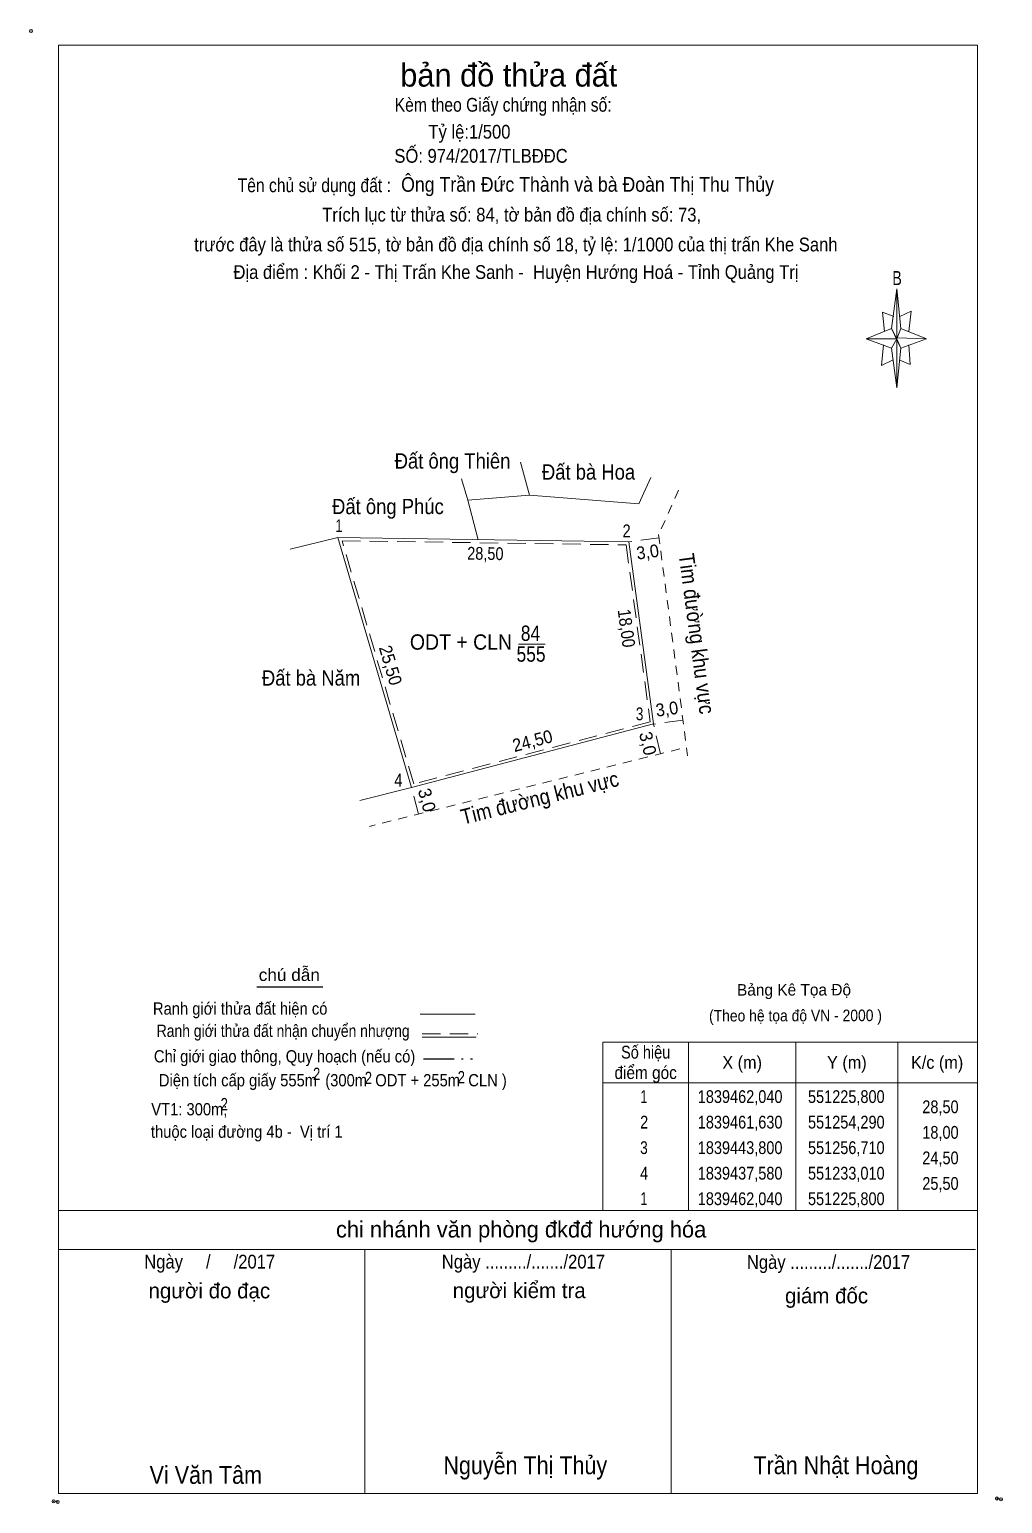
# Model space of a CAD drawing. Header units: metres. Extents: x 550638 to 551291, y 1839367 to 1839513.
# Drawn here: x 551195.6 to 551290.9, y 1839367.5 to 1839511.8 of the extents above; entities that cross this region are included whole.
import ezdxf
from ezdxf.enums import TextEntityAlignment as Align

# ---------------------------------------------------------------- set-up
doc = ezdxf.new("R2010")
doc.units = ezdxf.units.M
doc.header["$LTSCALE"] = 0.6
doc.header["$PDMODE"] = 32
doc.header["$PDSIZE"] = 0.3
for name, pattern in [('DASH_DOUBLE_DOT', [9.2, 5, -1.2, 0.3, -1.2, 0.3, -1.2]), ('MEDIUM_DASHED', [4.5, 3, -1.5]), ('SHORT_DASHED', [2.7, 1.5, -1.2])]:
    doc.linetypes.add(name, pattern=pattern)
for name, color, linetype, lineweight in [('10', 7, 'Continuous', 13), ('16', 7, 'Continuous', 25), ('2', 7, 'SHORT_DASHED', 13), ('5', 7, 'Continuous', 13), ('55', 7, 'Continuous', 13), ('63', 7, 'Continuous', 13)]:
    doc.layers.add(name, color=color, linetype=linetype, lineweight=lineweight)
doc.layers.add('34', color=7, linetype='Continuous')

msp = doc.modelspace()

# ---------------------------------------------------------------- linework, layer by layer
at = {"layer": '10'}
for p, q in [((551243.68, 1839469.42), (551244.56, 1839466.21)), ((551237.9, 1839467.81), (551238.53, 1839465.7)), ((551238.53, 1839465.7), (551244.56, 1839466.21)), ((551238.53, 1839465.7), (551239.55, 1839461.84)), ((551221.13, 1839460.91), (551225.8, 1839462.04)), ((551225.79, 1839462.04), (551254.29, 1839461.63)), ((551233.01, 1839437.58), (551225.8, 1839462.04)), ((551254.29, 1839461.63), (551256.71, 1839443.8)), ((551243.49, 1839451.6), (551246.09, 1839451.6))]:
    msp.add_line(p, q, dxfattribs=at)
at = {"layer": '10', "linetype": 'SHORT_DASHED'}
for p, q in [((551259.16, 1839466.69), (551257.21, 1839462.34)), ((551257.21, 1839462.34), (551260.05, 1839440.69)), ((551259.3, 1839441.35), (551228.89, 1839433.77))]:
    msp.add_line(p, q, dxfattribs=at)
at = {"layer": '10', "linetype": 'MEDIUM_DASHED'}
for p, q in [((551257.25, 1839462.02), (551254.29, 1839461.63)), ((551259.59, 1839444.17), (551256.63, 1839443.78)), ((551257.39, 1839440.87), (551256.71, 1839443.8)), ((551233.7, 1839434.97), (551233.01, 1839437.58))]:
    msp.add_line(p, q, dxfattribs=at)
at = {"layer": '10'}
for points in [[(551256.43, 1839467.94), (551255.27, 1839465.34), (551244.56, 1839466.21)], [(551256.71, 1839443.8), (551233.01, 1839437.58), (551227.93, 1839436.29)]]:
    msp.add_lwpolyline(points, dxfattribs=at)
at = {"layer": '10', "linetype": 'MEDIUM_DASHED'}
msp.add_lwpolyline([(551226.2, 1839461.73), (551254.03, 1839461.33), (551256.38, 1839444.02), (551233.22, 1839437.94)], close=True, dxfattribs=at)
at = {"layer": '16'}
msp.add_line((551224.32, 1839418.03), (551217.87, 1839418.03), dxfattribs=at)
at = {"layer": '5'}
for p, q in [((551280.03, 1839482.51), (551280.53, 1839486.41)), ((551280.93, 1839482.51), (551283.43, 1839481.51)), ((551280.03, 1839480.61), (551277.53, 1839481.51)), ((551280.93, 1839480.61), (551280.53, 1839476.71)), ((551281.73, 1839480.91), (551281.83, 1839479.01)), ((551281.83, 1839479.01), (551280.83, 1839479.41)), ((551233.85, 1839415.37), (551239.24, 1839415.37)), ((551234.05, 1839413.13), (551239.33, 1839413.13)), ((551198.44, 1839396.15), (551288.44, 1839396.15)), ((551198.44, 1839392.35), (551288.24, 1839392.35)), ((551198.44, 1839392.35), (551288.24, 1839392.35)), ((551198.44, 1839392.35), (551288.24, 1839392.35)), ((551228.44, 1839368.45), (551228.44, 1839392.35)), ((551258.44, 1839368.45), (551258.44, 1839392.35))]:
    msp.add_line(p, q, dxfattribs=at)
at = {"layer": '5', "linetype": 'MEDIUM_DASHED'}
msp.add_line((551234.05, 1839413.45), (551239.49, 1839413.45), dxfattribs=at)
at = {"layer": '5', "linetype": 'DASH_DOUBLE_DOT', "lineweight": 25}
msp.add_line((551234.17, 1839410.99), (551239.4, 1839410.99), dxfattribs=at)
at = {"layer": '5'}
for points in [[(551198.44, 1839510.25), (551288.44, 1839510.25), (551288.44, 1839368.45), (551198.44, 1839368.45)], [(551280.53, 1839486.41), (551280.93, 1839482.51), (551280.53, 1839481.51)], [(551280.53, 1839481.51), (551277.53, 1839481.51), (551280.03, 1839482.51), (551280.93, 1839480.61), (551283.43, 1839481.51), (551280.53, 1839481.61)], [(551280.53, 1839481.51), (551280.53, 1839476.71), (551280.03, 1839480.61)]]:
    msp.add_lwpolyline(points, close=True, dxfattribs=at)
for points in [[(551280.23, 1839483.71), (551279.13, 1839484.11), (551279.33, 1839482.21)], [(551280.83, 1839483.71), (551281.93, 1839484.21), (551281.73, 1839482.21)], [(551280.53, 1839481.51), (551280.03, 1839482.51), (551277.53, 1839481.51)], [(551279.23, 1839480.91), (551279.03, 1839478.91), (551280.13, 1839479.41)], [(551280.53, 1839481.51), (551280.93, 1839480.61), (551283.43, 1839481.51)], [(551288.44, 1839368.45), (551198.44, 1839368.45), (551198.44, 1839392.35)]]:
    msp.add_lwpolyline(points, dxfattribs=at)
for p in [(551195.74, 1839511.65), (551290.34, 1839367.95), (551290.74, 1839367.87), (551197.96, 1839367.67), (551198.36, 1839367.61)]:
    msp.add_point(p, dxfattribs=at)
at = {"layer": '63'}
for p, q in [((551260.14, 1839412.65), (551260.14, 1839396.15)), ((551270.64, 1839412.65), (551270.64, 1839396.15)), ((551280.64, 1839412.65), (551280.64, 1839396.15)), ((551251.74, 1839408.65), (551288.44, 1839408.65))]:
    msp.add_line(p, q, dxfattribs=at)
msp.add_lwpolyline([(551251.74, 1839412.65), (551288.44, 1839412.65), (551288.44, 1839396.15), (551251.74, 1839396.15)], close=True, dxfattribs=at)

# ---------------------------------------------------------------- texts
at = {"layer": '10'}
for s, width, p in [('Đất ông Thiên', 0.9, (551237.025, 1839468.8)), ('Đất bà Hoa', 0.9, (551250.345, 1839467.72)), ('Đất ông Phúc', 0.9, (551230.695, 1839464.34)), ('84', 0.85, (551244.66, 1839451.93)), ('ODT + CLN', 0.95, (551237.85, 1839451.07)), ('555', 0.85, (551244.715, 1839449.89)), ('Đất bà Năm', 0.9, (551223.17, 1839447.55))]:
    msp.add_text(s, height=1.5, dxfattribs=dict(at, width=width)).set_placement(p, align=Align.CENTER)
for s, width, p in [(' 1', 0.75, (551226.25, 1839462.58)), (' 2', 0.85, (551254.47, 1839462.08)), (' 3', 0.8, (551255.72, 1839444.16)), (' 4', 0.85, (551232.11, 1839437.67))]:
    msp.add_text(s, height=1.25, dxfattribs=dict(at, width=width)).set_placement(p, align=Align.RIGHT)
for s, height, rotation, width, p in [('28,50', 1.25, 359.176, 0.85, (551240.231, 1839459.8638)), ('3,0', 1.25, 7.506, 0.95, (551256.2134, 1839460.0314)), ('Tim đường khu vực', 1.5, 277.47, 0.9, (551260.204, 1839452.5425)), ('18,00', 1.25, 277.729, 0.9, (551253.446, 1839453.0841)), ('25,50', 1.25, 286.424, 0.95, (551230.3554, 1839449.3717)), ('3,0', 1.25, 7.506, 0.95, (551258.1034, 1839444.6514)), ('24,50', 1.25, 14.705, 0.95, (551245.0114, 1839441.5416)), ('Tim đường khu vực', 1.5, 13.996, 0.9, (551245.7386, 1839435.839))]:
    msp.add_text(s, height=height, rotation=rotation, dxfattribs=dict(at, width=width)).set_placement(p, align=Align.CENTER)
for rotation, p in [(283.066, (551255.5485, 1839441.7463)), (284.808, (551233.9175, 1839436.1847))]:
    msp.add_text('3,0', height=1.25, rotation=rotation, dxfattribs=at).set_placement(p, align=Align.CENTER)
at = {"layer": '16', "width": 0.8}
for p in [(551223.715, 1839408.93), (551237.885, 1839408.61), (551228.785, 1839408.54), (551214.665, 1839405.97)]:
    msp.add_text('2', height=1.2, dxfattribs=at).set_placement(p, align=Align.CENTER)
at = {"layer": '2', "width": 0.9}
msp.add_text('Tỷ lệ:1/500', height=1.35, dxfattribs=at).set_placement((551238.68, 1839501.11), align=Align.CENTER)
at = {"layer": '34', "width": 0.9}
msp.add_text('Ông Trần Đức Thành và bà Đoàn Thị Thu Thủy', height=1.44, dxfattribs=at).set_placement((551231.99, 1839495.91))
at = {"layer": '5'}
for s, height, p in [('bản đồ thửa đất', 2.25, (551242.535, 1839506.21)), ('chi nhánh văn phòng đkđđ hướng hóa', 1.6, (551243.74, 1839393.51)), ('người đo đạc', 1.5, (551213.205, 1839387.55)), ('người kiểm tra', 1.5, (551243.555, 1839387.57)), ('giám đốc', 1.5, (551273.655, 1839387.06))]:
    msp.add_text(s, height=height, dxfattribs=at).set_placement(p, align=Align.CENTER)
for s, height, width, p in [('Kèm theo Giấy chứng nhận số: ', 1.35, 0.85, (551242.195, 1839503.75)), ('SỐ: 974/2017/TLBĐĐC', 1.35, 0.9, (551239.815, 1839498.75)), ('Tên chủ sử dụng đất :', 1.35, 0.85, (551223.485, 1839495.87)), ('Trích lục từ thửa số: 84, tờ bản đồ địa chính số: 73, ', 1.35, 0.9, (551243.04, 1839492.99)), ('trước đây là thửa số 515, tờ bản đồ địa chính số 18, tỷ lệ: 1/1000 của thị trấn Khe Sanh', 1.35, 0.9, (551243.225, 1839490.07)), ('Địa điểm : Khối 2 - Thị Trấn Khe Sanh -  Huyện Hướng Hoá - Tỉnh Quảng Trị ', 1.35, 0.9, (551243.465, 1839487.37)), ('B', 1.378, 0.75, (551280.56, 1839486.77)), ('chú dẫn', 1.2, 1.05, (551221.04, 1839418.63)), ('Ranh giới thửa đất hiện có ', 1.2, 0.9, (551216.425, 1839415.33)), ('Ranh giới thửa đất nhận chuyển nhượng', 1.2, 0.85, (551220.435, 1839413.15)), ('Chỉ giới giao thông, Quy hoạch (nếu có)', 1.2, 0.9, (551220.575, 1839410.65)), ('Diện tích cấp giấy 555m  (300m  ODT + 255m  CLN )', 1.2, 0.9, (551225.3, 1839408.31)), ('VT1: 300m; ', 1.2, 0.9, (551211.45, 1839405.47)), ('thuộc loại đường 4b -  Vị trí 1', 1.2, 0.9, (551216.87, 1839403.27)), ('Ngày     /     /2017', 1.35, 0.9, (551213.24, 1839390.47)), ('Ngày ........./......./2017', 1.35, 0.9, (551243.965, 1839390.47)), ('Ngày ........./......./2017', 1.35, 0.9, (551273.845, 1839390.43)), ('Nguyễn Thị Thủy', 1.75, 0.9, (551244.15, 1839370.33)), ('Trần Nhật Hoàng', 1.75, 0.9, (551274.575, 1839370.33)), ('Vi Văn Tâm', 1.75, 0.9, (551212.86, 1839369.39))]:
    msp.add_text(s, height=height, dxfattribs=dict(at, width=width)).set_placement(p, align=Align.CENTER)
at = {"layer": '55'}
msp.add_text('Bảng Kê Tọa Độ', height=1.13, rotation=0.127, dxfattribs=at).set_placement((551270.4688, 1839417.2033), align=Align.CENTER)
at = {"layer": '55', "width": 0.9}
msp.add_text('(Theo hệ tọa độ VN - 2000 )', height=1.13, rotation=0.127, dxfattribs=at).set_placement((551270.6138, 1839414.6785), align=Align.CENTER)
at = {"layer": '63'}
for s, width, p in [('Số hiệu', 0.85, (551255.94, 1839411.03)), ('X (m)', 0.95, (551265.39, 1839410.03)), ('Y (m)', 0.95, (551275.645, 1839410.03)), ('K/c (m)', 0.95, (551284.485, 1839410.03)), ('điểm góc', 0.9, (551255.94, 1839409.03)), (' 1', 0.75, (551255.59, 1839406.68)), ('1839462,040', 0.85, (551265.19, 1839406.68)), ('551225,800', 0.85, (551275.59, 1839406.68)), (' 2', 0.85, (551255.595, 1839404.18)), ('1839461,630', 0.85, (551265.19, 1839404.18)), ('551254,290', 0.85, (551275.59, 1839404.18)), (' 3', 0.8, (551255.585, 1839401.68)), ('1839443,800', 0.85, (551265.19, 1839401.68)), ('551256,710', 0.85, (551275.59, 1839401.68)), (' 4', 0.85, (551255.59, 1839399.18)), ('1839437,580', 0.85, (551265.19, 1839399.18)), ('551233,010', 0.85, (551275.59, 1839399.18)), (' 1', 0.75, (551255.59, 1839396.68)), ('1839462,040', 0.85, (551265.19, 1839396.68)), ('551225,800', 0.85, (551275.59, 1839396.68))]:
    msp.add_text(s, height=1.25, dxfattribs=dict(at, width=width)).set_placement(p, align=Align.CENTER)
at = {"layer": '63', "width": 0.85}
for s, p in [('28,50', (551286.59, 1839405.68)), ('18,00', (551286.59, 1839403.18)), ('24,50', (551286.59, 1839400.68)), ('25,50', (551286.59, 1839398.18))]:
    msp.add_text(s, height=1.25, dxfattribs=at).set_placement(p, align=Align.RIGHT)

doc.saveas('drawing.dxf')
